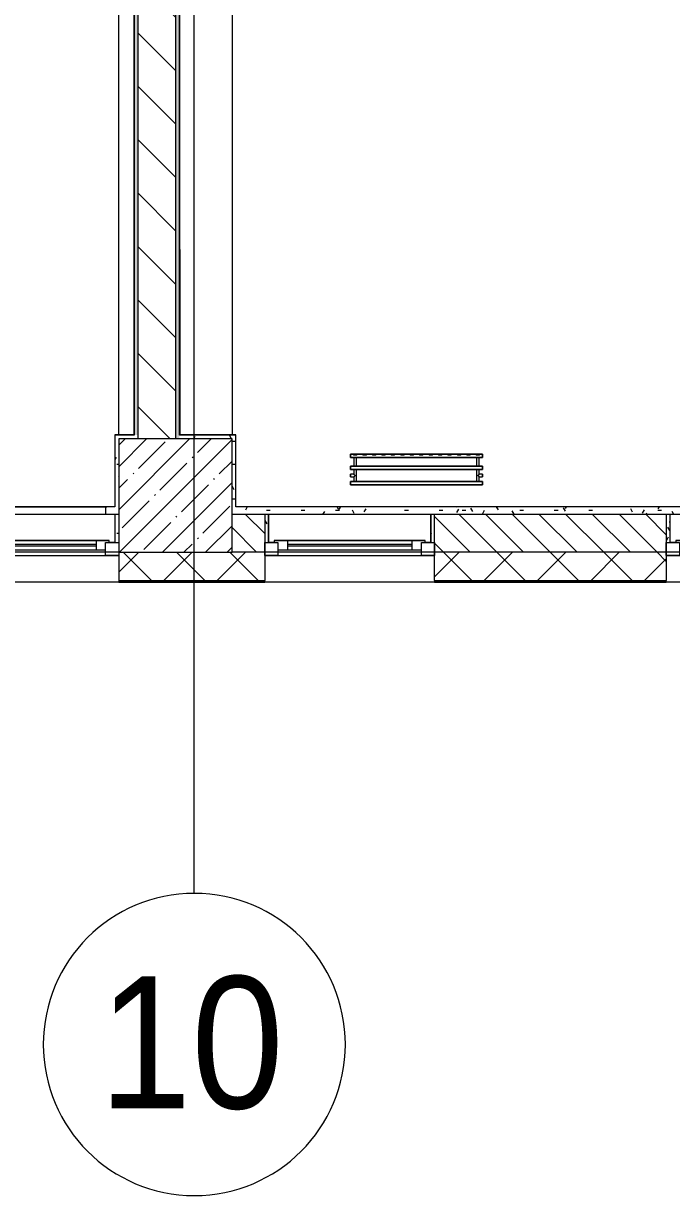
# Model space of a CAD drawing. Header units: millimetres. Extents: x -1113 to 415037, y -3642 to 354837.
# Drawn here: x 317932 to 321365, y -3506 to 2700 of the extents above; entities that cross this region are included whole.
import ezdxf

# ---------------------------------------------------------------- set-up
doc = ezdxf.new("R2010")
doc.units = ezdxf.units.MM
for name, color, linetype, lineweight in [('A-FLOR', 7, 'Continuous', 9), ('A-GLAZ', 7, 'Continuous', 9), ('A-GLAZ-1', 7, 'Continuous', 5), ('A-WALL', 7, 'Continuous', 5), ('I-WALL', 7, 'Continuous', 5), ('S-COLS', 7, 'Continuous', 9), ('S-COLS-1', 7, 'Continuous', 5), ('Оси', 7, 'Continuous', 9), ('Оси-1', 7, 'Continuous', 20)]:
    doc.layers.add(name, color=color, linetype=linetype, lineweight=lineweight)
for name, color, linetype, lineweight, true_color in [('A-WALL-1', 9, 'Continuous', 5, 0x808080), ('A-WALL-FNSH-1', 9, 'Continuous', 5, 0x808080), ('M-EQPM-1', 7, 'Continuous', 9, 0xb2b2b2)]:
    doc.layers.add(name, color=color, linetype=linetype, lineweight=lineweight, true_color=true_color)
doc.styles.add('Arial', font='arial.ttf', dxfattribs={"width": 0.9, "height": 700})
pattern_1 = [(0, (289227.4, 1e-08), (243.84, 60.96), [20.117, -162.763, 20.117, -162.763, -975.36]), (0, (289227.4, 1e-08), (243.84, 60.96), [-365.76, 20.117, -345.643, 20.117, -162.763, -426.72]), (0, (289227.4, 1e-08), (243.84, 60.96), [-914.4, 20.117, -101.803, 20.117, -284.683]), (120, (289318.84, 30.48), (-174.71291, 180.69163), [20.117, -162.763, 20.117, -162.763, -975.36]), (120, (289318.84, 30.48), (-174.71291, 180.69163), [-365.76, 20.117, -345.643, 20.117, -162.763, -426.72]), (120, (289318.84, 30.48), (-174.71291, 180.69163), [-914.4, 20.117, -101.803, 20.117, -284.683]), (240, (289349.32, 152.4), (-69.12709, -241.65163), [20.117, -162.763, 20.117, -162.763, -975.36]), (240, (289349.32, 152.4), (-69.12709, -241.65163), [-365.76, 20.117, -345.643, 20.117, -162.763, -426.72]), (240, (289349.32, 152.4), (-69.12709, -241.65163), [-914.4, 20.117, -101.803, 20.117, -284.683])]

# ---------------------------------------------------------------- blocks, each defined once
blk = doc.blocks.new('BSC_Колонна _Прямоугольная - 600х600-V517-Объем проектирования 3 этажа')
at = {"layer": 'S-COLS-1'}
h = blk.add_hatch(dxfattribs=at)
h.set_pattern_fill('FP_10', color=256, style=0, pattern_type=2)
h.set_pattern_definition([(45, (-29509.74, -200), (-114.04925, 114.04925), []), (45, (-29395.7, -200), (-114.04925, 114.04925), [201.613, -40.323, 6.706, -33.617])])
h.paths.add_polyline_path([(-300, -300), (300, -300), (300, 300), (-300, 300), (-300, -214.7)])
for p, q in [((300, 300), (-300, 300)), ((-300, 300), (-300, -300)), ((300, -300), (300, 300)), ((-300, -300), (300, -300))]:
    blk.add_line(p, q, dxfattribs=at)
blk = doc.blocks.new('120_Окно_СКБ_1Ст - 120_Окно_СКБ_1Ст 900х2500_h_-22445987-Объем проектирования 3 этажа')
at = {"layer": 'A-GLAZ'}
for p, q in [((-450, -127), (-450, -57)), ((-450, -57), (-380, -57)), ((-380, -57), (-380, -127)), ((380, -127), (380, -57)), ((380, -57), (450, -57)), ((450, -57), (450, -127)), ((380, -87), (-380, -87)), ((-380, -87), (-380, -127)), ((-330, -137), (-330, -87)), ((330, -137), (330, -87)), ((380, -127), (380, -87)), ((-380, -127), (-450, -127)), ((-380, -127), (-400, -127)), ((-400, -127), (-400, -137)), ((-400, -137), (400, -137)), ((400, -137), (-400, -137)), ((450, -127), (380, -127)), ((400, -127), (380, -127)), ((400, -137), (400, -127))]:
    blk.add_line(p, q, dxfattribs=at)
at = {"layer": 'A-GLAZ-1'}
for p, q in [((450, -57), (-450, -57)), ((-330, -107), (330, -107)), ((330, -117), (-330, -117)), ((-430, -127), (-400, -127)), ((400, -127), (430, -127))]:
    blk.add_line(p, q, dxfattribs=at)
blk = doc.blocks.new('120_Окно_СКБ_2Ст - 120_Окно_СКБ_2Ст 2800х2500_створка_-22445922-Объем проектирования 3 этажа')
at = {"layer": 'A-GLAZ'}
for p, q in [((-1400, -127), (-1400, -57)), ((-1400, -57), (-1330, -57)), ((-1330, -57), (-1330, -127)), ((500, -127), (500, -57)), ((500, -57), (570, -57)), ((570, -57), (570, -127)), ((1330, -127), (1330, -57)), ((1330, -57), (1400, -57)), ((1400, -57), (1400, -127)), ((500, -87), (-1330, -87)), ((-1330, -87), (-1330, -127)), ((-1280, -137), (-1280, -87)), ((450, -137), (450, -87)), ((500, -127), (500, -87)), ((1330, -87), (570, -87)), ((570, -87), (570, -127)), ((620, -137), (620, -87)), ((1280, -137), (1280, -87)), ((1330, -127), (1330, -87)), ((-1330, -127), (-1400, -127)), ((-1330, -127), (-1350, -127)), ((-1350, -127), (-1350, -137)), ((-1350, -137), (520, -137)), ((520, -137), (-1350, -137)), ((570, -127), (500, -127)), ((520, -127), (500, -127)), ((520, -137), (520, -127)), ((570, -127), (550, -127)), ((550, -127), (550, -137)), ((550, -137), (1350, -137)), ((1350, -137), (550, -137)), ((1400, -127), (1330, -127)), ((1350, -127), (1330, -127)), ((1350, -137), (1350, -127))]:
    blk.add_line(p, q, dxfattribs=at)
at = {"layer": 'A-GLAZ-1'}
for p, q in [((1400, -57), (-1400, -57)), ((-1280, -107), (450, -107)), ((450, -117), (-1280, -117)), ((620, -107), (1280, -107)), ((1280, -117), (620, -117)), ((-1380, -127), (-1350, -127)), ((520, -127), (550, -127)), ((1350, -127), (1380, -127))]:
    blk.add_line(p, q, dxfattribs=at)
blk = doc.blocks.new('radiator_prado_classic_z_tip_30_po exemplyaru - Classic Z Тип 30-500-V655-Объем проектирования 3 этажа')
at = {"layer": 'M-EQPM-1'}
for p, q in [((0, 228), (0, 210)), ((700, 228), (0, 228)), ((0, 210), (0, 228)), ((0, 228), (12.5, 228)), ((0, 210), (700, 210)), ((17.8, 210), (0, 210)), ((12.5, 228), (37.5, 228)), ((37.5, 228), (12.5, 228)), ((12.5, 228), (37.5, 228)), ((12.5, 228), (17.5, 223)), ((12.5, 228), (17.5, 223)), ((32.5, 223), (17.5, 223)), ((17.5, 223), (32.5, 223)), ((17.5, 210), (17.5, 164)), ((17.5, 210), (17.5, 164)), ((17.8, 210), (17.5, 210)), ((17.5, 210), (17.8, 210)), ((17.8, 210), (17.5, 210)), ((17.5, 210), (21.2, 210)), ((32.2, 210), (17.8, 210)), ((17.8, 210), (32.2, 210)), ((32.2, 210), (17.8, 210)), ((21.2, 210), (32.5, 210)), ((32.5, 210), (32.2, 210)), ((32.2, 210), (32.5, 210)), ((32.5, 210), (32.2, 210)), ((667.8, 210), (32.2, 210)), ((32.5, 223), (37.5, 228)), ((37.5, 228), (32.5, 223)), ((32.5, 164), (32.5, 210)), ((32.5, 164), (32.5, 210)), ((37.5, 228), (62.5, 228)), ((62.5, 228), (87.5, 228)), ((87.5, 228), (62.5, 228)), ((62.5, 228), (87.5, 228)), ((62.5, 228), (67.5, 223)), ((62.5, 228), (67.5, 223)), ((82.5, 223), (67.5, 223)), ((67.5, 223), (82.5, 223)), ((82.5, 223), (87.5, 228)), ((87.5, 228), (82.5, 223)), ((87.5, 228), (112.5, 228)), ((112.5, 228), (137.5, 228)), ((137.5, 228), (112.5, 228)), ((112.5, 228), (137.5, 228)), ((112.5, 228), (117.5, 223)), ((112.5, 228), (117.5, 223)), ((132.5, 223), (117.5, 223)), ((117.5, 223), (132.5, 223)), ((132.5, 223), (137.5, 228)), ((137.5, 228), (132.5, 223)), ((137.5, 228), (162.5, 228)), ((162.5, 228), (187.5, 228)), ((187.5, 228), (162.5, 228)), ((162.5, 228), (187.5, 228)), ((162.5, 228), (167.5, 223)), ((162.5, 228), (167.5, 223)), ((182.5, 223), (167.5, 223)), ((167.5, 223), (182.5, 223)), ((182.5, 223), (187.5, 228)), ((187.5, 228), (182.5, 223)), ((187.5, 228), (212.5, 228)), ((212.5, 228), (237.5, 228)), ((237.5, 228), (212.5, 228)), ((212.5, 228), (237.5, 228)), ((212.5, 228), (217.5, 223)), ((212.5, 228), (217.5, 223)), ((232.5, 223), (217.5, 223)), ((217.5, 223), (232.5, 223)), ((232.5, 223), (237.5, 228)), ((237.5, 228), (232.5, 223)), ((237.5, 228), (262.5, 228)), ((262.5, 228), (287.5, 228)), ((287.5, 228), (262.5, 228)), ((262.5, 228), (287.5, 228)), ((262.5, 228), (267.5, 223)), ((262.5, 228), (267.5, 223)), ((282.5, 223), (267.5, 223)), ((267.5, 223), (282.5, 223)), ((282.5, 223), (287.5, 228)), ((287.5, 228), (282.5, 223)), ((287.5, 228), (312.5, 228)), ((312.5, 228), (337.5, 228)), ((337.5, 228), (312.5, 228)), ((312.5, 228), (337.5, 228)), ((312.5, 228), (317.5, 223)), ((312.5, 228), (317.5, 223)), ((332.5, 223), (317.5, 223)), ((317.5, 223), (332.5, 223)), ((332.5, 223), (337.5, 228)), ((337.5, 228), (332.5, 223)), ((337.5, 228), (362.5, 228)), ((362.5, 228), (387.5, 228)), ((387.5, 228), (362.5, 228)), ((362.5, 228), (387.5, 228)), ((362.5, 228), (367.5, 223)), ((362.5, 228), (367.5, 223)), ((382.5, 223), (367.5, 223)), ((367.5, 223), (382.5, 223)), ((382.5, 223), (387.5, 228)), ((387.5, 228), (382.5, 223)), ((387.5, 228), (412.5, 228)), ((412.5, 228), (437.5, 228)), ((437.5, 228), (412.5, 228)), ((412.5, 228), (437.5, 228)), ((412.5, 228), (417.5, 223)), ((412.5, 228), (417.5, 223)), ((432.5, 223), (417.5, 223)), ((417.5, 223), (432.5, 223)), ((432.5, 223), (437.5, 228)), ((437.5, 228), (432.5, 223)), ((437.5, 228), (462.5, 228)), ((462.5, 228), (487.5, 228)), ((487.5, 228), (462.5, 228)), ((462.5, 228), (487.5, 228)), ((462.5, 228), (467.5, 223)), ((462.5, 228), (467.5, 223)), ((482.5, 223), (467.5, 223)), ((467.5, 223), (482.5, 223)), ((482.5, 223), (487.5, 228)), ((487.5, 228), (482.5, 223)), ((487.5, 228), (512.5, 228)), ((512.5, 228), (537.5, 228)), ((537.5, 228), (512.5, 228)), ((512.5, 228), (537.5, 228)), ((512.5, 228), (517.5, 223)), ((512.5, 228), (517.5, 223)), ((532.5, 223), (517.5, 223)), ((517.5, 223), (532.5, 223)), ((532.5, 223), (537.5, 228)), ((537.5, 228), (532.5, 223)), ((537.5, 228), (562.5, 228)), ((562.5, 228), (587.5, 228)), ((587.5, 228), (562.5, 228)), ((562.5, 228), (587.5, 228)), ((562.5, 228), (567.5, 223)), ((562.5, 228), (567.5, 223)), ((582.5, 223), (567.5, 223)), ((567.5, 223), (582.5, 223)), ((582.5, 223), (587.5, 228)), ((587.5, 228), (582.5, 223)), ((587.5, 228), (612.5, 228)), ((612.5, 228), (637.5, 228)), ((637.5, 228), (612.5, 228)), ((612.5, 228), (637.5, 228)), ((612.5, 228), (617.5, 223)), ((617.5, 223), (612.5, 228)), ((632.5, 223), (617.5, 223)), ((617.5, 223), (632.5, 223)), ((632.5, 223), (637.5, 228)), ((637.5, 228), (632.5, 223)), ((637.5, 228), (662.5, 228)), ((662.5, 228), (687.5, 228)), ((687.5, 228), (662.5, 228)), ((662.5, 228), (687.5, 228)), ((662.5, 228), (667.5, 223)), ((662.5, 228), (667.5, 223)), ((682.5, 223), (667.5, 223)), ((667.5, 223), (682.5, 223)), ((667.5, 210), (667.5, 164)), ((667.5, 210), (667.5, 164)), ((667.8, 210), (667.5, 210)), ((667.5, 210), (667.8, 210)), ((667.8, 210), (667.5, 210)), ((667.5, 210), (667.8, 210)), ((682.2, 210), (667.8, 210)), ((667.8, 210), (681.5, 210)), ((682.2, 210), (667.8, 210)), ((667.8, 210), (682.2, 210)), ((681.5, 210), (682.5, 210)), ((682.5, 210), (682.2, 210)), ((682.5, 210), (682.2, 210)), ((682.2, 210), (682.5, 210)), ((700, 210), (682.2, 210)), ((682.5, 223), (687.5, 228)), ((687.5, 228), (682.5, 223)), ((682.5, 164), (682.5, 210)), ((682.5, 164), (682.5, 210)), ((687.5, 228), (700, 228)), ((700, 210), (700, 228)), ((700, 228), (700, 210)), ((700, 164), (0, 164)), ((0, 164), (0, 146)), ((0, 146), (0, 164)), ((0, 164), (17.8, 164)), ((0, 146), (700, 146)), ((18.5, 146), (0, 146)), ((17.8, 164), (17.5, 164)), ((17.5, 164), (17.8, 164)), ((17.8, 164), (17.5, 164)), ((17.5, 164), (18.5, 164)), ((17.5, 146), (17.5, 121.5)), ((17.5, 146), (17.5, 121.5)), ((17.5, 146), (18.5, 146)), ((17.8, 146), (17.5, 146)), ((17.5, 146), (17.8, 146)), ((17.8, 146), (17.5, 146)), ((18.5, 164), (17.8, 164)), ((17.8, 164), (32.2, 164)), ((32.2, 164), (17.8, 164)), ((18.5, 146), (17.8, 146)), ((17.8, 146), (18.5, 146)), ((31.5, 146), (17.8, 146)), ((21.2, 164), (18.5, 164)), ((18.5, 164), (32.5, 164)), ((18.5, 146), (28.7, 146)), ((32.2, 146), (18.5, 146)), ((18.5, 146), (32.2, 146)), ((25, 164), (21.2, 164)), ((28.7, 164), (25, 164)), ((32.2, 164), (28.7, 164)), ((28.7, 146), (32.2, 146)), ((32.5, 146), (31.5, 146)), ((32.5, 164), (32.2, 164)), ((32.2, 164), (32.5, 164)), ((32.5, 164), (32.2, 164)), ((32.2, 164), (667.8, 164)), ((32.2, 146), (32.5, 146)), ((32.5, 146), (32.2, 146)), ((32.2, 146), (32.5, 146)), ((667.8, 146), (32.2, 146)), ((32.5, 82), (32.5, 146)), ((32.5, 82), (32.5, 146)), ((667.8, 164), (667.5, 164)), ((667.5, 164), (678.7, 164)), ((667.8, 164), (667.5, 164)), ((667.5, 164), (667.8, 164)), ((667.5, 146), (667.5, 82)), ((667.5, 146), (667.5, 82)), ((667.5, 146), (667.8, 146)), ((681.5, 146), (667.5, 146)), ((667.5, 146), (667.8, 146)), ((667.8, 146), (667.5, 146)), ((682.2, 164), (667.8, 164)), ((682.2, 164), (667.8, 164)), ((667.8, 164), (682.2, 164)), ((667.8, 146), (681.5, 146)), ((667.8, 146), (681.5, 146)), ((681.5, 146), (667.8, 146)), ((678.7, 164), (682.5, 164)), ((681.5, 146), (682.5, 146)), ((682.5, 146), (681.5, 146)), ((681.5, 146), (682.2, 146)), ((682.2, 146), (681.5, 146)), ((700, 146), (681.5, 146)), ((682.5, 164), (682.2, 164)), ((682.5, 164), (682.2, 164)), ((682.2, 164), (682.5, 164)), ((682.2, 164), (700, 164)), ((682.2, 146), (682.5, 146)), ((682.5, 146), (682.2, 146)), ((682.5, 121.5), (682.5, 146)), ((682.5, 121.5), (682.5, 146)), ((700, 146), (700, 164)), ((700, 164), (700, 146)), ((17.5, 121.5), (0, 121.5)), ((17.5, 121.5), (0, 121.5)), ((0, 121.5), (0, 120.5)), ((0, 106.5), (0, 121.5)), ((0, 120.5), (0, 107.5)), ((0, 120.5), (0, 119.3)), ((0, 114), (0, 120.5)), ((0, 120.5), (0, 120.5)), ((0, 119.3), (0, 117.8)), ((0, 117.8), (0, 114)), ((0, 114), (0, 110.3)), ((0, 112.1), (0, 114)), ((0, 107.5), (0, 112.1)), ((0, 110.3), (0, 108.7)), ((0, 108.7), (0, 107.5)), ((0, 107.5), (0, 106.5)), ((0, 107.5), (0, 107.5)), ((0, 106.5), (17.5, 106.5)), ((0, 106.5), (17.5, 106.5)), ((700, 82), (0, 82)), ((0, 82), (0, 64)), ((0, 64), (0, 82)), ((0, 82), (18.5, 82)), ((700, 64), (0, 64)), ((0, 64), (700, 64)), ((17.5, 106.5), (17.5, 82)), ((17.5, 106.5), (17.5, 82)), ((18.5, 82), (17.5, 82)), ((17.5, 82), (18.5, 82)), ((18.5, 82), (17.5, 82)), ((17.5, 82), (18.5, 82)), ((19.7, 82), (18.5, 82)), ((18.5, 82), (32.2, 82)), ((32.2, 82), (18.5, 82)), ((18.5, 82), (21.2, 82)), ((23.1, 82), (19.7, 82)), ((21.2, 82), (32.5, 82)), ((32.2, 82), (23.1, 82)), ((32.5, 82), (32.2, 82)), ((32.2, 82), (32.5, 82)), ((32.5, 82), (32.2, 82)), ((32.2, 82), (667.8, 82)), ((667.8, 82), (667.5, 82)), ((667.5, 82), (681.5, 82)), ((667.8, 82), (667.5, 82)), ((667.5, 82), (667.8, 82)), ((681.5, 82), (667.8, 82)), ((681.5, 82), (667.8, 82)), ((667.8, 82), (681.5, 82)), ((682.5, 82), (681.5, 82)), ((681.5, 82), (682.5, 82)), ((682.2, 82), (681.5, 82)), ((681.5, 82), (682.2, 82)), ((681.5, 82), (700, 82)), ((682.5, 82), (682.2, 82)), ((682.2, 82), (682.5, 82)), ((700, 121.5), (682.5, 121.5)), ((700, 121.5), (682.5, 121.5)), ((682.5, 82), (682.5, 106.5)), ((682.5, 106.5), (700, 106.5)), ((682.5, 82), (682.5, 106.5)), ((682.5, 106.5), (700, 106.5)), ((700, 121.5), (700, 106.5)), ((700, 120.5), (700, 121.5)), ((700, 121.5), (700, 120.5)), ((700, 120.5), (700, 121.5)), ((700, 119.3), (700, 120.5)), ((700, 120.5), (700, 107.5)), ((700, 107.5), (700, 120.5)), ((700, 117.8), (700, 119.3)), ((700, 107.5), (700, 117.8)), ((700, 106.5), (700, 107.5)), ((700, 107.5), (700, 106.5)), ((700, 106.5), (700, 107.5)), ((700, 64), (700, 82)), ((700, 82), (700, 64))]:
    blk.add_line(p, q, dxfattribs=at)
for points, knots in [([(18.5, 120.5), (18.4, 120.6), (18.3, 120.7), (18.1, 120.9), (17.9, 121.1), (17.8, 121.2), (17.7, 121.3), (17.5, 121.5), (17.5, 121.5), (17.5, 121.5)], [0.7142857, 0.7142857, 0.7142857, 0.7142857, 0.75, 0.7857143, 0.8214286, 0.8571429, 0.8928571, 0.9285714, 1, 1, 1, 1]), ([(17.5, 121.5), (17.5, 121.5), (17.5, 121.5), (17.7, 121.3), (17.8, 121.2), (17.9, 121.1), (18.1, 120.9), (18.3, 120.7), (18.4, 120.6), (18.5, 120.5)], [0, 0, 0, 0, 0.0714286, 0.1071429, 0.1428571, 0.1785714, 0.2142857, 0.25, 0.2857143, 0.2857143, 0.2857143, 0.2857143]), ([(17.5, 121.5), (17.5, 121.5), (17.5, 121.5), (17.7, 121.3), (17.8, 121.2), (17.9, 121.1), (18.1, 120.9), (18.3, 120.7), (18.4, 120.6), (18.5, 120.5)], [0, 0, 0, 0, 0.0714286, 0.1071429, 0.1428571, 0.1785714, 0.2142857, 0.25, 0.2857143, 0.2857143, 0.2857143, 0.2857143]), ([(25, 114), (24.5, 114.5), (23.6, 115.4), (22.4, 116.6), (21.6, 117.4), (21.1, 117.9), (20.8, 118.2), (20.5, 118.5), (20.2, 118.8), (19.8, 119.1), (19.6, 119.4), (19.3, 119.7), (19, 120), (18.7, 120.3), (18.5, 120.5), (18.3, 120.7), (18.1, 120.9), (17.9, 121.1), (17.8, 121.2), (17.7, 121.3), (17.5, 121.5), (17.5, 121.5), (17.5, 121.5)], [0, 0, 0, 0, 0.142857, 0.285714, 0.357143, 0.392857, 0.428571, 0.464286, 0.5, 0.535714, 0.571429, 0.607143, 0.642857, 0.678571, 0.714286, 0.75, 0.785714, 0.821429, 0.857143, 0.892857, 0.928571, 1, 1, 1, 1]), ([(17.5, 106.5), (17.5, 106.5), (17.5, 106.5), (17.7, 106.7), (17.8, 106.8), (17.9, 106.9), (18.1, 107.1), (18.3, 107.3), (18.5, 107.5), (18.7, 107.7), (19, 108), (19.3, 108.3), (19.6, 108.6), (19.8, 108.9), (20.3, 109.3), (20.7, 109.7), (21.1, 110.1), (21.6, 110.6), (22.4, 111.4), (23.6, 112.6), (24.5, 113.5), (25, 114)], [0, 0, 0, 0, 0.071429, 0.107143, 0.142857, 0.178571, 0.214286, 0.25, 0.285714, 0.321429, 0.357143, 0.392857, 0.428571, 0.464286, 0.5, 0.571429, 0.607143, 0.642857, 0.714286, 0.857143, 1, 1, 1, 1]), ([(17.5, 106.5), (17.5, 106.5), (17.5, 106.5), (17.7, 106.7), (17.8, 106.8), (17.9, 106.9), (18.1, 107.1), (18.3, 107.3), (18.4, 107.4), (18.5, 107.5)], [0, 0, 0, 0, 0.0714286, 0.1071429, 0.1428571, 0.1785714, 0.2142857, 0.25, 0.2857143, 0.2857143, 0.2857143, 0.2857143]), ([(18.5, 107.5), (18.4, 107.4), (18.3, 107.3), (18.1, 107.1), (17.9, 106.9), (17.8, 106.8), (17.7, 106.7), (17.5, 106.5), (17.5, 106.5), (17.5, 106.5)], [0.7142857, 0.7142857, 0.7142857, 0.7142857, 0.75, 0.7857143, 0.8214286, 0.8571429, 0.8928571, 0.9285714, 1, 1, 1, 1]), ([(18.5, 107.5), (18.4, 107.4), (18.3, 107.3), (18.1, 107.1), (17.9, 106.9), (17.8, 106.8), (17.7, 106.7), (17.5, 106.5), (17.5, 106.5), (17.5, 106.5)], [0.7142857, 0.7142857, 0.7142857, 0.7142857, 0.75, 0.7857143, 0.8214286, 0.8571429, 0.8928571, 0.9285714, 1, 1, 1, 1]), ([(22.1, 116.9), (21.9, 117.1), (21.6, 117.4), (21.1, 117.9), (20.8, 118.2), (20.5, 118.5), (20.2, 118.8), (19.9, 119.2), (19.7, 119.3), (19.6, 119.4)], [0.2857143, 0.2857143, 0.2857143, 0.2857143, 0.3571429, 0.3928571, 0.4285714, 0.4642857, 0.5, 0.5357143, 0.5714286, 0.5714286, 0.5714286, 0.5714286]), ([(19.6, 119.4), (19.7, 119.3), (19.9, 119.2), (20.3, 118.7), (20.7, 118.3), (21.1, 117.9), (21.6, 117.4), (21.9, 117.1), (22.1, 116.9)], [0.4285714, 0.4285714, 0.4285714, 0.4285714, 0.4642857, 0.5, 0.5714286, 0.6071429, 0.6428571, 0.7142857, 0.7142857, 0.7142857, 0.7142857]), ([(19.6, 119.4), (19.7, 119.3), (19.8, 119.1), (20.3, 118.7), (20.7, 118.3), (21.1, 117.9), (21.6, 117.4), (21.9, 117.1), (22.1, 116.9)], [0.4285714, 0.4285714, 0.4285714, 0.4285714, 0.4642857, 0.5, 0.5714286, 0.6071429, 0.6428571, 0.7142857, 0.7142857, 0.7142857, 0.7142857]), ([(19.6, 108.6), (19.7, 108.7), (19.9, 108.8), (20.3, 109.3), (20.7, 109.7), (21.1, 110.1), (21.6, 110.6), (21.9, 110.9), (22.1, 111.1)], [0.4285714, 0.4285714, 0.4285714, 0.4285714, 0.4642857, 0.5, 0.5714286, 0.6071429, 0.6428571, 0.7142857, 0.7142857, 0.7142857, 0.7142857]), ([(22.1, 111.1), (21.9, 110.9), (21.6, 110.6), (21.1, 110.1), (20.8, 109.8), (20.5, 109.5), (20.2, 109.2), (19.9, 108.8), (19.7, 108.7), (19.6, 108.6)], [0.2857143, 0.2857143, 0.2857143, 0.2857143, 0.3571429, 0.3928571, 0.4285714, 0.4642857, 0.5, 0.5357143, 0.5714286, 0.5714286, 0.5714286, 0.5714286]), ([(22.1, 111.1), (21.9, 110.9), (21.6, 110.6), (21.1, 110.1), (20.8, 109.8), (20.5, 109.5), (20.2, 109.2), (19.8, 108.9), (19.7, 108.7), (19.6, 108.6)], [0.2857143, 0.2857143, 0.2857143, 0.2857143, 0.3571429, 0.3928571, 0.4285714, 0.4642857, 0.5, 0.5357143, 0.5714286, 0.5714286, 0.5714286, 0.5714286]), ([(675, 114), (675.5, 114.5), (676.4, 115.4), (677.6, 116.6), (678.4, 117.4), (678.9, 117.9), (679.2, 118.2), (679.5, 118.5), (679.8, 118.8), (680.1, 119.2), (680.4, 119.4), (680.7, 119.7), (681, 120), (681.3, 120.3), (681.5, 120.5), (681.7, 120.7), (681.9, 120.9), (682.1, 121.1), (682.2, 121.2), (682.3, 121.3), (682.5, 121.5), (682.5, 121.5), (682.5, 121.5)], [0, 0, 0, 0, 0.142857, 0.285714, 0.357143, 0.392857, 0.428571, 0.464286, 0.5, 0.535714, 0.571429, 0.607143, 0.642857, 0.678571, 0.714286, 0.75, 0.785714, 0.821429, 0.857143, 0.892857, 0.928571, 1, 1, 1, 1]), ([(682.5, 106.5), (682.5, 106.5), (682.5, 106.5), (682.3, 106.7), (682.2, 106.8), (682.1, 106.9), (681.9, 107.1), (681.7, 107.3), (681.5, 107.5), (681.3, 107.7), (681, 108), (680.7, 108.3), (680.4, 108.6), (680.1, 108.8), (679.7, 109.3), (679.3, 109.7), (678.9, 110.1), (678.4, 110.6), (677.6, 111.4), (676.4, 112.6), (675.5, 113.5), (675, 114)], [0, 0, 0, 0, 0.071429, 0.107143, 0.142857, 0.178571, 0.214286, 0.25, 0.285714, 0.321429, 0.357143, 0.392857, 0.428571, 0.464286, 0.5, 0.571429, 0.607143, 0.642857, 0.714286, 0.857143, 1, 1, 1, 1]), ([(680.4, 119.4), (680.3, 119.3), (680.1, 119.2), (679.7, 118.7), (679.3, 118.3), (678.9, 117.9), (678.4, 117.4), (678.1, 117.1), (677.9, 116.9)], [0.4285714, 0.4285714, 0.4285714, 0.4285714, 0.4642857, 0.5, 0.5714286, 0.6071429, 0.6428571, 0.7142857, 0.7142857, 0.7142857, 0.7142857]), ([(680.4, 119.4), (680.3, 119.3), (680.1, 119.2), (679.7, 118.7), (679.3, 118.3), (678.9, 117.9), (678.4, 117.4), (678.1, 117.1), (677.9, 116.9)], [0.4285714, 0.4285714, 0.4285714, 0.4285714, 0.4642857, 0.5, 0.5714286, 0.6071429, 0.6428571, 0.7142857, 0.7142857, 0.7142857, 0.7142857]), ([(677.9, 116.9), (678.1, 117.1), (678.4, 117.4), (678.9, 117.9), (679.2, 118.2), (679.5, 118.5), (679.8, 118.8), (680.1, 119.2), (680.3, 119.3), (680.4, 119.4)], [0.2857143, 0.2857143, 0.2857143, 0.2857143, 0.3571429, 0.3928571, 0.4285714, 0.4642857, 0.5, 0.5357143, 0.5714286, 0.5714286, 0.5714286, 0.5714286]), ([(677.9, 111.1), (678.1, 110.9), (678.4, 110.6), (678.9, 110.1), (679.2, 109.8), (679.5, 109.5), (679.8, 109.2), (680.1, 108.8), (680.3, 108.7), (680.4, 108.6)], [0.2857143, 0.2857143, 0.2857143, 0.2857143, 0.3571429, 0.3928571, 0.4285714, 0.4642857, 0.5, 0.5357143, 0.5714286, 0.5714286, 0.5714286, 0.5714286]), ([(677.9, 111.1), (678.1, 110.9), (678.4, 110.6), (678.9, 110.1), (679.2, 109.8), (679.5, 109.5), (679.8, 109.2), (680.1, 108.8), (680.3, 108.7), (680.4, 108.6)], [0.2857143, 0.2857143, 0.2857143, 0.2857143, 0.3571429, 0.3928571, 0.4285714, 0.4642857, 0.5, 0.5357143, 0.5714286, 0.5714286, 0.5714286, 0.5714286]), ([(680.4, 108.6), (680.3, 108.7), (680.1, 108.8), (679.7, 109.3), (679.3, 109.7), (678.9, 110.1), (678.4, 110.6), (678.1, 110.9), (677.9, 111.1)], [0.4285714, 0.4285714, 0.4285714, 0.4285714, 0.4642857, 0.5, 0.5714286, 0.6071429, 0.6428571, 0.7142857, 0.7142857, 0.7142857, 0.7142857]), ([(682.5, 121.5), (682.5, 121.5), (682.5, 121.5), (682.3, 121.3), (682.2, 121.2), (682.1, 121.1), (681.9, 120.9), (681.7, 120.7), (681.6, 120.6), (681.5, 120.5)], [0, 0, 0, 0, 0.0714286, 0.1071429, 0.1428571, 0.1785714, 0.2142857, 0.25, 0.2857143, 0.2857143, 0.2857143, 0.2857143]), ([(682.5, 121.5), (682.5, 121.5), (682.5, 121.5), (682.3, 121.3), (682.2, 121.2), (682.1, 121.1), (681.9, 120.9), (681.7, 120.7), (681.6, 120.6), (681.5, 120.5)], [0, 0, 0, 0, 0.0714286, 0.1071429, 0.1428571, 0.1785714, 0.2142857, 0.25, 0.2857143, 0.2857143, 0.2857143, 0.2857143]), ([(681.5, 120.5), (681.6, 120.6), (681.7, 120.7), (681.9, 120.9), (682.1, 121.1), (682.2, 121.2), (682.3, 121.3), (682.5, 121.5), (682.5, 121.5), (682.5, 121.5)], [0.7142857, 0.7142857, 0.7142857, 0.7142857, 0.75, 0.7857143, 0.8214286, 0.8571429, 0.8928571, 0.9285714, 1, 1, 1, 1]), ([(681.5, 107.5), (681.6, 107.4), (681.7, 107.3), (681.9, 107.1), (682.1, 106.9), (682.2, 106.8), (682.3, 106.7), (682.5, 106.5), (682.5, 106.5), (682.5, 106.5)], [0.7142857, 0.7142857, 0.7142857, 0.7142857, 0.75, 0.7857143, 0.8214286, 0.8571429, 0.8928571, 0.9285714, 1, 1, 1, 1]), ([(681.5, 107.5), (681.6, 107.4), (681.7, 107.3), (681.9, 107.1), (682.1, 106.9), (682.2, 106.8), (682.3, 106.7), (682.5, 106.5), (682.5, 106.5), (682.5, 106.5)], [0.7142857, 0.7142857, 0.7142857, 0.7142857, 0.75, 0.7857143, 0.8214286, 0.8571429, 0.8928571, 0.9285714, 1, 1, 1, 1]), ([(682.5, 106.5), (682.5, 106.5), (682.5, 106.5), (682.3, 106.7), (682.2, 106.8), (682.1, 106.9), (681.9, 107.1), (681.7, 107.3), (681.6, 107.4), (681.5, 107.5)], [0, 0, 0, 0, 0.0714286, 0.1071429, 0.1428571, 0.1785714, 0.2142857, 0.25, 0.2857143, 0.2857143, 0.2857143, 0.2857143])]:
    blk.add_open_spline(points, degree=3, knots=knots, dxfattribs=at)
for points in [[(19.6, 119.4), (19.5, 119.5), (19.3, 119.7), (19, 120), (18.7, 120.3), (18.6, 120.4), (18.5, 120.5)], [(18.5, 120.5), (18.6, 120.4), (18.7, 120.3), (19, 120), (19.3, 119.7), (19.5, 119.5), (19.6, 119.4)], [(18.5, 120.5), (18.6, 120.4), (18.7, 120.3), (19, 120), (19.3, 119.7), (19.5, 119.5), (19.6, 119.4)], [(18.5, 107.5), (18.6, 107.6), (18.7, 107.7), (19, 108), (19.3, 108.3), (19.5, 108.5), (19.6, 108.6)], [(19.6, 108.6), (19.5, 108.5), (19.3, 108.3), (19, 108), (18.7, 107.7), (18.6, 107.6), (18.5, 107.5)], [(19.6, 108.6), (19.5, 108.5), (19.3, 108.3), (19, 108), (18.7, 107.7), (18.6, 107.6), (18.5, 107.5)], [(25, 114), (24.5, 114.5), (23.6, 115.4), (22.6, 116.4), (22.1, 116.9)], [(22.1, 116.9), (22.6, 116.4), (23.6, 115.4), (24.5, 114.5), (25, 114)], [(22.1, 116.9), (22.6, 116.4), (23.1, 115.9), (23.6, 115.4)], [(22.1, 111.1), (22.6, 111.6), (23.6, 112.6), (24.5, 113.5), (25, 114)], [(25, 114), (24.5, 113.5), (23.6, 112.6), (22.6, 111.6), (22.1, 111.1)], [(25, 114), (24.5, 113.5), (23.6, 112.6), (22.6, 111.6), (22.1, 111.1)], [(23.6, 115.4), (24, 115), (24.5, 114.5), (25, 114)], [(677.9, 116.9), (677.4, 116.4), (676.4, 115.4), (675.5, 114.5), (675, 114)], [(677.9, 116.9), (677.4, 116.4), (676.4, 115.4), (675.5, 114.5), (675, 114)], [(675, 114), (675.5, 114.5), (676.4, 115.4), (677.4, 116.4), (677.9, 116.9)], [(675, 114), (675.5, 113.5), (676.4, 112.6), (677.4, 111.6), (677.9, 111.1)], [(675, 114), (675.5, 113.5), (676.4, 112.6), (677.4, 111.6), (677.9, 111.1)], [(677.9, 111.1), (677.4, 111.6), (676.4, 112.6), (675.5, 113.5), (675, 114)], [(681.5, 120.5), (681.4, 120.4), (681.3, 120.3), (681, 120), (680.7, 119.7), (680.5, 119.5), (680.4, 119.4)], [(681.5, 120.5), (681.4, 120.4), (681.3, 120.3), (681, 120), (680.7, 119.7), (680.5, 119.5), (680.4, 119.4)], [(680.4, 119.4), (680.5, 119.5), (680.7, 119.7), (681, 120), (681.3, 120.3), (681.4, 120.4), (681.5, 120.5)], [(680.4, 108.6), (680.5, 108.5), (680.7, 108.3), (681, 108), (681.3, 107.7), (681.4, 107.6), (681.5, 107.5)], [(680.4, 108.6), (680.5, 108.5), (680.7, 108.3), (681, 108), (681.3, 107.7), (681.4, 107.6), (681.5, 107.5)], [(681.5, 107.5), (681.4, 107.6), (681.3, 107.7), (681, 108), (680.7, 108.3), (680.5, 108.5), (680.4, 108.6)]]:
    blk.add_open_spline(points, degree=3, dxfattribs=at)
blk = doc.blocks.new('Ось сетки - D8-29747960-Объем проектирования 3 этажа')
at = {"layer": 'Оси-1'}
for start, end in [(360, 180), (180, 360)]:
    blk.add_arc((0, 0), 4, start, end, dxfattribs=at)

msp = doc.modelspace()

# ---------------------------------------------------------------- hatches: boundary and pattern name
at = {"layer": 'A-WALL'}
h = msp.add_hatch(dxfattribs=at)
h.set_pattern_fill('FP_2', color=256, style=0, pattern_type=2)
h.set_pattern_definition([(135, (289227.4, 1e-08), (-70.71068, -70.71068), [])])
h.paths.add_polyline_path([(354546.2, -100), (354637.4, -100), (354637.4, 100), (354387.4, 100), (354387.4, -100), (354528.3, -100)])
h.paths.add_polyline_path([(341887.4, -100), (341886.8, 100), (341637.4, 100), (341637.4, -100), (341886.8, -100)])
h.paths.add_polyline_path([(340237.4, -100), (340237.4, 100), (339487.4, 100), (339487.4, -100), (339983.2, -100)])
h.paths.add_polyline_path([(343987.4, -100), (344737.4, -100), (344737.4, 100), (343987.4, 100)])
h.paths.add_polyline_path([(352937.4, -100), (353487.4, -100), (353487.4, 100), (352937.4, 100)])
h.paths.add_polyline_path([(350837.4, -100), (350837.4, 100), (350637.4, 100), (350637.4, -100)])
h.paths.add_polyline_path([(330987.4, -100), (330987.4, 100), (330367.4, 100), (330367.4, -100)])
h.paths.add_polyline_path([(332137.4, -100), (332137.4, 100), (331887.4, 100), (331887.4, -100)])
h.paths.add_polyline_path([(347037.4, -100), (347037.4, 100), (346137.4, 100), (346137.4, -100), (346509.9, -100)])
h.paths.add_polyline_path([(332637.4, -100), (333537.4, -100), (333537.4, 100), (332637.4, 100), (332637.4, 94.8)])
h.paths.add_polyline_path([(337137.4, -100), (337387.4, -100), (337387.4, 100), (337137.4, 100)])
h.paths.add_polyline_path([(327767.4, -100), (327767.4, 100), (327717.4, 100), (327717.4, -100)])
h.paths.add_polyline_path([(327217.4, -100), (327217.4, 100), (326650.4, 100), (326650.4, -100), (326929.9, -100)])
h.paths.add_polyline_path([(325197.4, -100), (325750.4, -100), (325750.4, 100), (325197.4, 100), (325197.4, -48)])
h.paths.add_polyline_path([(315637.1, -100), (315637.1, 100), (315387.4, 100), (315387.4, -100)])
h.paths.add_polyline_path([(308587.4, -100), (309937.4, -100), (309937.4, 100), (308587.4, 100), (308587.4, -13.9)])
h.paths.add_polyline_path([(311737.4, -100), (311937.4, -100), (311937.4, 100), (311737.4, 100), (311737.4, -91.9)])
h.paths.add_polyline_path([(319037.1, -100), (319210.2, -100), (319210.2, 100), (319037.1, 100), (319037.1, -70.1)])
h.paths.add_polyline_path([(320110.2, -100), (321337.4, -100), (321337.4, 100), (320110.2, 100), (320110.2, -45.7)])
h.paths.add_polyline_path([(323097.4, -100), (323097.4, 100), (322837.4, 100), (322837.4, -100), (322857.4, -100)])
h.paths.add_polyline_path([(314787.4, -100), (314787.4, 100), (314037.4, 100), (314037.4, -100)])
h.paths.add_polyline_path([(311137.4, -100), (311137.4, 100), (310837.4, 100), (310837.4, -100)])
h.paths.add_polyline_path([(304087.4, -100), (304837.4, -100), (304837.4, 100), (304087.4, 100)])
h.paths.add_polyline_path([(305887.4, -100), (305887.4, 100), (305737.4, 100), (305737.4, -100)])
h.paths.add_polyline_path([(299587.1, -100), (300337.4, -100), (300337.4, 100), (299587.1, 100)])
h.paths.add_polyline_path([(301367.4, -100), (301387.4, -100), (301387.4, 100), (301237.4, 100), (301237.4, -100)])
h.paths.add_polyline_path([(296472.2, -100), (296887.4, -100), (296887.4, 100), (296057.4, 100), (296057.4, -100)])
h = msp.add_hatch(dxfattribs=at)
h.set_pattern_fill('FP_24', color=256, style=0, pattern_type=2)
h.set_pattern_definition([(45, (289227.4, 1e-08), (-141.42136, 141.42136), []), (135, (289227.4, 1e-08), (-141.42136, -141.42136), [])])
h.paths.add_polyline_path([(343987.4, -250), (344737.4, -250), (344737.4, -100), (343987.4, -100), (343987.4, -118)])
h.paths.add_polyline_path([(345854.5, -250), (345854.5, -100), (345637.4, -100), (345637.4, -250)])
h.paths.add_polyline_path([(336719.9, -250), (337387.4, -250), (337387.4, -100), (336637.4, -100), (336637.4, -250)])
h.paths.add_polyline_path([(339487.4, -250), (340237.4, -250), (340237.4, -100), (339487.4, -100), (339487.4, -118)])
h.paths.add_polyline_path([(341137.4, -250), (341887.4, -250), (341886.8, -100), (341137.4, -100)])
h.paths.add_polyline_path([(332637.4, -250), (333537.4, -250), (333537.4, -100), (331887.4, -100), (331887.4, -250), (332368.8, -250)])
h.paths.add_polyline_path([(327497.4, -250), (328267.4, -250), (328267.4, -100), (326650.4, -100), (326650.4, -250), (327217.4, -250)])
h.paths.add_polyline_path([(330367.4, -250), (330987.4, -250), (330987.4, -100), (330367.4, -100), (330367.4, -118)])
h.paths.add_polyline_path([(322837.4, -250), (323097.4, -250), (323097.4, -100), (322237.4, -100), (322237.4, -250), (322578.8, -250)])
h.paths.add_polyline_path([(325298.2, -250), (325750.4, -250), (325750.4, -100), (325197.4, -100), (325197.4, -250)])
h.paths.add_polyline_path([(320110.2, -250), (321337.4, -250), (321337.4, -100), (320110.2, -100)])
h.paths.add_polyline_path([(319210.2, -250), (319210.2, -100), (318437.1, -100), (318437.1, -250), (319037.1, -250)])
h.paths.add_polyline_path([(311701, -250), (311937.4, -250), (311937.4, -100), (310837.4, -100), (310837.4, -250), (311137.4, -250)])
h.paths.add_polyline_path([(314037.4, -250), (315637.1, -250), (315637.1, -100), (314037.4, -100), (314037.4, -148.7)])
h.paths.add_polyline_path([(305737.4, -250), (306487.4, -250), (306487.4, -100), (305737.4, -100)])
h.paths.add_polyline_path([(309937.4, -250), (309937.4, -100), (308587.4, -100), (308587.4, -250)])
h.paths.add_polyline_path([(299735.5, -250), (300337.4, -250), (300337.4, -100), (299587.1, -100), (299587.1, -250)])
h.paths.add_polyline_path([(301387.4, -250), (301987.4, -250), (301987.4, -100), (301237.4, -100), (301237.4, -250)])
h.paths.add_polyline_path([(304837.4, -250), (304837.4, -100), (304087.4, -100), (304087.4, -250)])
h.paths.add_polyline_path([(296472.2, -250), (297487.1, -250), (297487.1, -100), (296057.4, -100), (296057.4, -250)])
h.paths.add_polyline_path([(289323.8, -250), (292957.4, -250), (292957.4, -100), (288967.4, -100), (288967.4, -250), (289117.4, -250)])
at = {"layer": 'I-WALL'}
h = msp.add_hatch(dxfattribs=at)
h.set_pattern_fill('FP_23', color=256, style=0, pattern_type=2)
h.set_pattern_definition([(135, (289227.4, 1e-08), (-141.4214, -141.4214), [])])
h.paths.add_polyline_path([(318538.2, 500), (318738.1, 500), (318738.1, 7300), (318538.1, 7300), (318538.1, 500)])
h = msp.add_hatch(dxfattribs=at)
h.set_pattern_fill('FP_191', color=256, style=0, pattern_type=2)
h.set_pattern_definition(pattern_1)
h.paths.add_polyline_path([(318738.1, 500), (318758.1, 500), (318758.1, 7199), (318738.1, 7200), (318738.1, 520)])
h = msp.add_hatch(dxfattribs=at)
h.set_pattern_fill('FP_191', color=256, style=0, pattern_type=2)
h.set_pattern_definition(pattern_1)
h.paths.add_polyline_path([(318538.1, 520), (318538.1, 6820), (318518.1, 6820), (318518.1, 521)])
h = msp.add_hatch(dxfattribs=at)
h.set_pattern_fill('FP_191', color=256, style=0, pattern_type=2)
h.set_pattern_definition(pattern_1)
h.paths.add_polyline_path([(318437.1, 140), (318437.1, 520), (318417.1, 520), (318417.1, 141)])
h = msp.add_hatch(dxfattribs=at)
h.set_pattern_fill('FP_191', color=256, style=0, pattern_type=2)
h.set_pattern_definition(pattern_1)
h.paths.add_polyline_path([(319037.1, 500), (319057.1, 500), (319057.1, 520), (318759.1, 520), (318759.1, 500)])
h = msp.add_hatch(dxfattribs=at)
h.set_pattern_fill('FP_191', color=256, style=0, pattern_type=2)
h.set_pattern_definition(pattern_1)
h.paths.add_polyline_path([(319037.1, 100), (319057.1, 100), (319057.1, 140), (319045, 115.8)])
h.paths.add_polyline_path([(319037.1, 100), (319057.1, 141), (319057.1, 500), (319037.1, 500), (319037.1, 120)])
h = msp.add_hatch(dxfattribs=at)
h.set_pattern_fill('FP_191', color=256, style=0, pattern_type=2)
h.set_pattern_definition(pattern_1)
h.paths.add_polyline_path([(318437.1, 100), (318437.1, 140), (318367.1, 140), (318367.1, 100), (318417.1, 100)])
h.paths.add_polyline_path([(315407.4, 100), (315657.1, 100), (315657.1, 140), (315407.4, 140), (315407.4, 120)])
h = msp.add_hatch(dxfattribs=at)
h.set_pattern_fill('FP_191', color=256, style=0, pattern_type=2)
h.set_pattern_definition(pattern_1)
h.paths.add_polyline_path([(322055.6, 100), (322237.4, 101.1), (322237.4, 140), (319057.1, 140), (319057.1, 100), (321491, 100)])
h = msp.add_hatch(dxfattribs=at)
h.set_pattern_fill('FP_191', color=256, style=0, pattern_type=2)
h.set_pattern_definition(pattern_1)
h.paths.add_polyline_path([(318417.1, -48), (318437.1, -48), (318437.1, 100), (318417.1, 100), (318417.1, -38)])
h = msp.add_hatch(dxfattribs=at)
h.set_pattern_fill('FP_191', color=256, style=0, pattern_type=2)
h.set_pattern_definition(pattern_1)
h.paths.add_polyline_path([(319230.2, -48), (319230.2, 100), (319210.2, 100), (319210.2, -48)])
h = msp.add_hatch(dxfattribs=at)
h.set_pattern_fill('FP_191', color=256, style=0, pattern_type=2)
h.set_pattern_definition(pattern_1)
h.paths.add_polyline_path([(320110.2, -48), (320110.2, 100), (320090.2, 100), (320090.2, -48)])
h = msp.add_hatch(dxfattribs=at)
h.set_pattern_fill('FP_191', color=256, style=0, pattern_type=2)
h.set_pattern_definition(pattern_1)
h.paths.add_polyline_path([(321357.4, -48), (321357.4, 100), (321337.4, 100), (321337.4, -48)])

# ---------------------------------------------------------------- linework, layer by layer
at = {"layer": 'A-FLOR'}
for p, q in [((319037.1, 7200), (319037.1, 520)), ((318758.1, 520), (318758.1, 7199)), ((318437.1, 520), (318437.1, 6800)), ((318518.1, 6800), (318518.1, 521)), ((318518.1, 520), (318417.1, 520)), ((318417.1, 520), (318417.1, 141)), ((319057.1, 520), (318759.1, 520)), ((319057.1, 141), (319057.1, 520)), ((318417.1, 140), (315407.4, 140)), ((322217.4, 140), (319057.1, 140))]:
    msp.add_line(p, q, dxfattribs=at)
at = {"layer": 'A-WALL'}
for p, q in [((318538.1, 7300), (318538.1, 500)), ((318518.1, 521), (318518.1, 520)), ((318759.1, 520), (318758.1, 520)), ((319057.1, 100), (319037.1, 100)), ((319210.2, -100), (319037.1, -100)), ((321337.4, -100), (320110.2, -100)), ((318437.1, -258), (315637.1, -258)), ((318437.1, -250), (319210.2, -250)), ((318437.1, -253), (319210.2, -253)), ((320110.2, -258), (319210.2, -258)), ((320110.2, -250), (321337.4, -250)), ((320110.2, -253), (321337.4, -253)), ((322237.4, -258), (321337.4, -258))]:
    msp.add_line(p, q, dxfattribs=at)
at = {"layer": 'A-WALL-1'}
for p, q in [((318738.1, 7300), (318738.1, 500)), ((318367.1, 140), (318367.1, 100)), ((318417.1, 141), (318417.1, 140)), ((319057.1, 140), (319057.1, 141)), ((318437.1, 100), (318367.1, 100)), ((318417.1, 100), (318417.1, -48)), ((322237.4, 100), (319057.1, 100)), ((319210.2, 100), (319210.2, -250)), ((319230.2, -48), (319230.2, 100)), ((320090.2, 100), (320090.2, -48)), ((320110.2, -250), (320110.2, 100)), ((321337.4, 100), (321337.4, -250)), ((321357.4, -48), (321357.4, 100)), ((318417.1, -48), (318437.1, -48)), ((319210.2, -48), (319230.2, -48)), ((320090.2, -48), (320110.2, -48)), ((321337.4, -48), (321357.4, -48)), ((318437.1, -100), (318437.1, -250))]:
    msp.add_line(p, q, dxfattribs=at)
at = {"layer": 'A-WALL-FNSH-1'}
for p, q in [((318759.1, 7199), (318759.1, 1503.4)), ((318517.1, 6799), (318517.1, 521)), ((318760.1, 1543.4), (318759.1, 1543.4)), ((318759.1, 1503.4), (318760.1, 1503.4)), ((318760.1, 1503.4), (318760.1, 1543.4)), ((318416.1, 521), (318416.1, 400)), ((318517.1, 521), (318416.1, 521)), ((319058.1, 521), (318760.1, 521)), ((319058.1, 400), (319058.1, 521)), ((318416.1, 400), (318417.1, 400)), ((319057.1, 400), (319058.1, 400)), ((318417.1, 141), (318374.2, 141)), ((318374.2, 141), (318374.2, 140)), ((322217.4, 141), (319057.1, 141)), ((318416.1, 100), (318416.1, -48)), ((319231.2, -48), (319231.2, 100)), ((320089.2, 100), (320089.2, -48)), ((321358.4, -48), (321358.4, 100)), ((318416.1, -48), (318417.1, -48)), ((319230.2, -48), (319231.2, -48)), ((320089.2, -48), (320090.2, -48)), ((321357.4, -48), (321358.4, -48)), ((318437.1, -250), (318437.1, -258)), ((318437.1, -258), (319210.2, -258)), ((319210.2, -258), (319210.2, -250)), ((320110.2, -250), (320110.2, -258)), ((320110.2, -258), (321337.4, -258)), ((321337.4, -258), (321337.4, -250))]:
    msp.add_line(p, q, dxfattribs=at)
at = {"layer": 'I-WALL'}
for p, q in [((318759.1, 521), (318759.1, 1503.4)), ((318760.1, 1503.4), (318760.1, 521)), ((318759.1, 521), (318760.1, 521)), ((315657.1, 141), (318374.2, 141)), ((318367.1, 100), (315657.1, 100)), ((318437.1, -100), (315637.1, -100)), ((320110.2, -100), (319210.2, -100)), ((322237.4, -100), (321337.4, -100))]:
    msp.add_line(p, q, dxfattribs=at)
at = {"layer": 'Оси'}
msp.add_lwpolyline([(318837.4, -1906.3), (318837.4, 3093.7), (318837.4, 22398.1), (318837.4, 27398.1)], dxfattribs=at)

# ---------------------------------------------------------------- block references
at = {"layer": 'A-GLAZ', "color": 3, "rotation": 180}
for name, p in [('120_Окно_СКБ_2Ст - 120_Окно_СКБ_2Ст 2800х2500_створка_-22445922-Объем проектирования 3 этажа', (317037.1, -175)), ('120_Окно_СКБ_1Ст - 120_Окно_СКБ_1Ст 900х2500_h_-22445987-Объем проектирования 3 этажа', (319660.2, -175)), ('120_Окно_СКБ_1Ст - 120_Окно_СКБ_1Ст 900х2500_h_-22445987-Объем проектирования 3 этажа', (321787.4, -175))]:
    msp.add_blockref(name, p, dxfattribs=at)
at = {"layer": 'M-EQPM-1'}
msp.add_blockref('radiator_prado_classic_z_tip_30_po exemplyaru - Classic Z Тип 30-500-V655-Объем проектирования 3 этажа', (319664.6, 192), dxfattribs=at)
at = {"layer": 'S-COLS'}
msp.add_blockref('BSC_Колонна _Прямоугольная - 600х600-V517-Объем проектирования 3 этажа', (318737.1, 200), dxfattribs=at)
at = {"layer": 'Оси-1', "xscale": 199.9999999999999, "yscale": 199.9999999999999, "zscale": 199.9999999999999}
msp.add_blockref('Ось сетки - D8-29747960-Объем проектирования 3 этажа', (318837.4, -2706.3), dxfattribs=at)

# ---------------------------------------------------------------- texts
at = {"layer": 'Оси', "insert": (318332.2, -2345), "char_height": 700, "width": 1212.151, "attachment_point": 1, "style": 'Arial'}
msp.add_mtext('10', dxfattribs=at)

doc.saveas('drawing.dxf')
